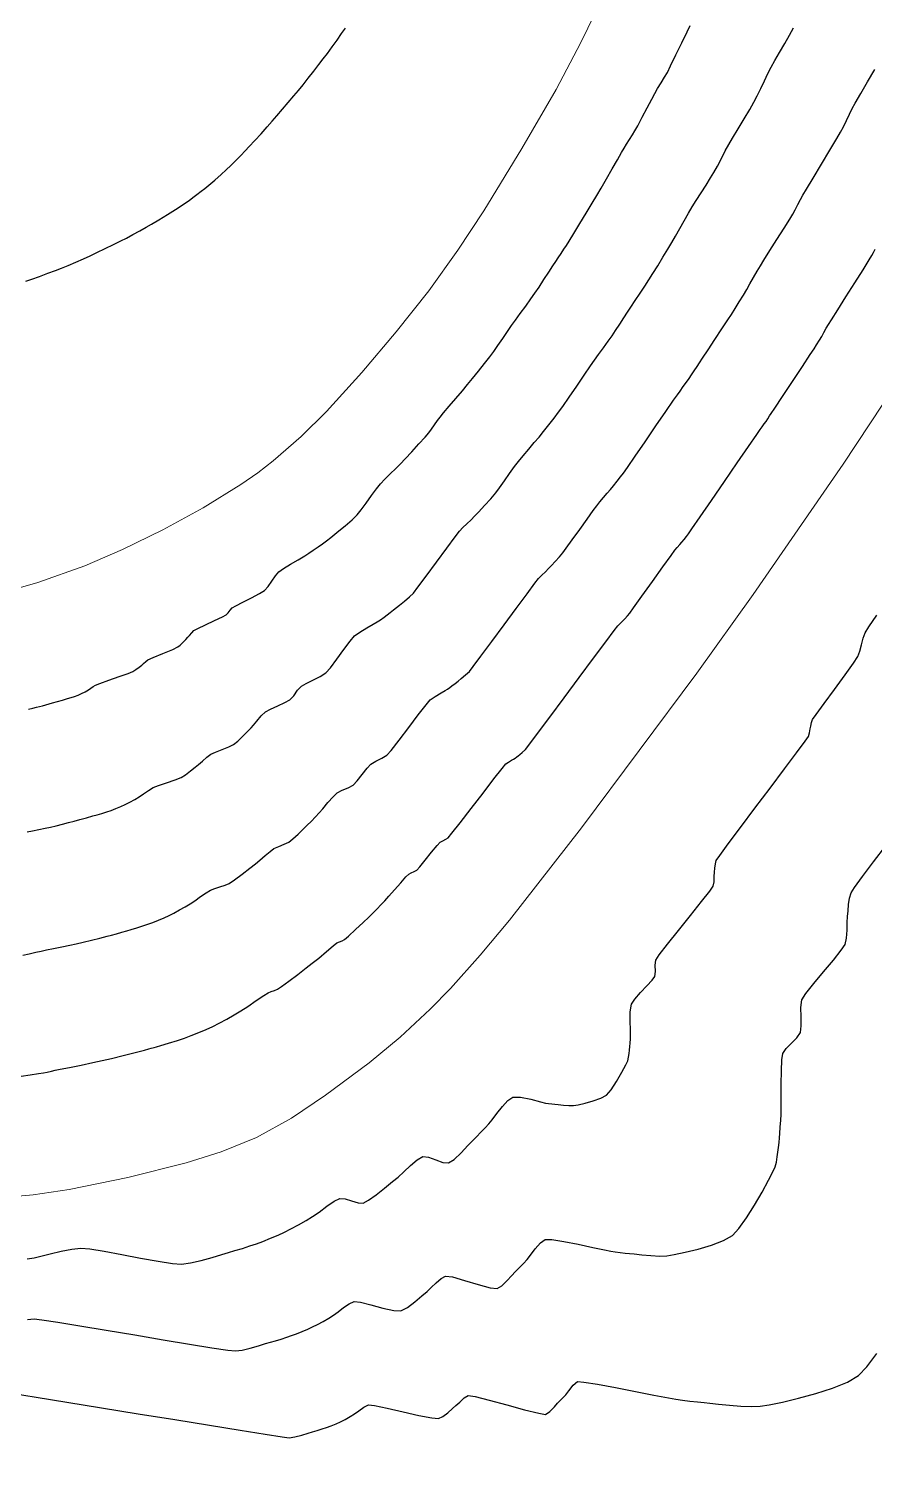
# Model space of a CAD drawing. Extents: x 27 to 849, y 0 to 853.
# Drawn here: x 446.5 to 491.7, y 422.9 to 499.6 of the extents above; entities that cross this region are included whole.
import ezdxf

# ---------------------------------------------------------------- set-up
doc = ezdxf.new("R2010")
doc.units = 0
doc.header["$LTSCALE"] = 2
doc.layers.add('Curva 1 m', color=5, linetype='Continuous')
doc.layers.add('Curva Mestra', color=1, linetype='Continuous')

msp = doc.modelspace()

# ---------------------------------------------------------------- linework, layer by layer
at = {"extrusion": (-0.049704, 0.050571, 0.997483), "elevation": -45.882}
msp.add_lwpolyline([(-371.684, 250.552), (-374.359, -58.63), (-849.748, -54.517), (-847.073, 254.665)], close=True, dxfattribs=at)
at = {"layer": 'Curva 1 m', "linetype": 'Continuous', "lineweight": -3}
for points, elevation in [([(446.373, 486.076), (446.69, 486.182), (447.104, 486.328), (447.549, 486.49), (447.962, 486.643), (448.279, 486.765), (448.634, 486.911), (449.045, 487.086), (449.454, 487.266), (449.805, 487.424), (450.171, 487.595), (450.616, 487.808), (451.066, 488.028), (451.449, 488.22), (451.747, 488.375), (452.096, 488.561), (452.461, 488.759), (452.806, 488.949), (453.094, 489.112), (453.481, 489.344), (453.943, 489.629), (454.362, 489.893), (454.62, 490.059), (454.843, 490.21), (455.093, 490.387), (455.305, 490.54), (455.509, 490.692), (455.739, 490.868), (455.938, 491.026), (456.146, 491.2), (456.464, 491.472), (456.804, 491.767), (457.078, 492.012), (457.318, 492.242), (457.594, 492.513), (457.867, 492.787), (458.098, 493.025), (458.313, 493.255), (458.61, 493.579), (458.943, 493.946), (459.266, 494.306), (459.535, 494.609), (459.79, 494.903), (460.087, 495.249), (460.397, 495.613), (460.69, 495.962), (460.938, 496.261), (461.183, 496.563), (461.465, 496.916), (461.758, 497.286), (462.033, 497.638), (462.261, 497.935), (462.482, 498.232), (462.736, 498.581), (462.999, 498.946), (463.244, 499.292), (463.447, 499.582)], 66), ([(446.451, 456.664), (446.74, 456.723), (447.076, 456.79), (447.412, 456.858), (447.701, 456.92), (447.989, 456.988), (448.326, 457.072), (448.662, 457.157), (448.951, 457.232), (449.256, 457.315), (449.619, 457.416), (449.958, 457.511), (450.19, 457.578), (450.43, 457.648), (450.703, 457.731), (450.94, 457.81), (451.179, 457.901), (451.453, 458.014), (451.69, 458.121), (451.927, 458.243), (452.201, 458.396), (452.437, 458.535), (452.668, 458.69), (452.931, 458.875), (453.17, 459.022), (453.455, 459.131), (453.898, 459.279), (454.354, 459.434), (454.673, 459.566), (454.906, 459.715), (455.17, 459.914), (455.418, 460.112), (455.601, 460.259), (455.809, 460.437), (456.045, 460.642), (456.262, 460.804), (456.504, 460.918), (456.863, 461.061), (457.222, 461.206), (457.465, 461.324), (457.692, 461.51), (457.935, 461.745), (458.111, 461.923), (458.25, 462.062), (458.406, 462.222), (458.541, 462.365), (458.712, 462.569), (458.95, 462.852), (459.18, 463.077), (459.439, 463.217), (459.829, 463.389), (460.218, 463.563), (460.477, 463.705), (460.683, 463.932), (460.895, 464.22), (461.1, 464.45), (461.344, 464.593), (461.712, 464.769), (462.098, 464.961), (462.397, 465.153), (462.643, 465.43), (462.986, 465.884), (463.359, 466.396), (463.698, 466.85), (463.935, 467.126), (464.219, 467.334), (464.586, 467.556), (464.927, 467.75), (465.139, 467.873), (465.314, 467.992), (465.511, 468.131), (465.679, 468.252), (465.839, 468.372), (466.02, 468.511), (466.178, 468.635), (466.343, 468.769), (466.595, 468.977), (466.863, 469.209), (467.076, 469.413), (467.319, 469.722), (467.766, 470.322), (468.314, 471.066), (468.86, 471.811), (469.303, 472.409), (469.539, 472.717), (469.719, 472.907), (469.937, 473.12), (470.158, 473.331), (470.344, 473.516), (470.569, 473.754), (470.883, 474.091), (471.21, 474.453), (471.476, 474.764), (471.683, 475.039), (471.943, 475.403), (472.22, 475.799), (472.479, 476.166), (472.685, 476.445), (472.936, 476.751), (473.237, 477.101), (473.538, 477.449), (473.791, 477.748), (474.037, 478.05), (474.32, 478.403), (474.599, 478.759), (474.834, 479.068), (475.052, 479.375), (475.396, 479.873), (475.802, 480.466), (476.206, 481.057), (476.544, 481.552), (476.753, 481.854), (476.971, 482.158), (477.228, 482.51), (477.481, 482.859), (477.689, 483.153), (477.883, 483.442), (478.106, 483.78), (478.327, 484.12), (478.518, 484.412), (478.693, 484.675), (478.93, 485.03), (479.194, 485.425), (479.449, 485.811), (479.66, 486.137), (479.873, 486.475), (480.133, 486.896), (480.409, 487.348), (480.67, 487.779), (480.883, 488.135), (481.082, 488.477), (481.309, 488.877), (481.546, 489.295), (481.774, 489.694), (481.973, 490.034), (482.187, 490.379), (482.446, 490.785), (482.713, 491.202), (482.954, 491.582), (483.133, 491.876), (483.321, 492.22), (483.53, 492.625), (483.739, 493.031), (483.924, 493.376), (484.124, 493.715), (484.418, 494.198), (484.747, 494.737), (485.052, 495.243), (485.272, 495.627), (485.444, 495.962), (485.634, 496.356), (485.83, 496.77), (486.019, 497.165), (486.188, 497.502), (486.385, 497.854), (486.639, 498.289), (486.915, 498.759), (487.177, 499.214), (487.389, 499.607)], 63), ([(446.527, 463.205), (446.754, 463.263), (446.953, 463.314), (447.267, 463.4), (447.804, 463.55), (448.329, 463.696), (448.606, 463.775), (448.794, 463.831), (448.981, 463.891), (449.169, 463.964), (449.356, 464.046), (449.543, 464.145), (449.729, 464.253), (449.844, 464.331), (449.976, 464.424), (450.096, 464.497), (450.331, 464.585), (450.807, 464.754), (451.366, 464.95), (451.849, 465.123), (452.099, 465.221), (452.26, 465.328), (452.433, 465.463), (452.564, 465.568), (452.668, 465.657), (452.785, 465.76), (452.894, 465.841), (453.172, 465.965), (453.696, 466.186), (454.22, 466.407), (454.498, 466.534), (454.613, 466.628), (454.735, 466.746), (454.821, 466.833), (454.93, 466.943), (455.036, 467.054), (455.12, 467.154), (455.24, 467.297), (455.356, 467.41), (455.564, 467.519), (455.979, 467.715), (456.462, 467.941), (456.876, 468.138), (457.085, 468.248), (457.188, 468.361), (457.294, 468.505), (457.396, 468.62), (457.59, 468.728), (457.976, 468.924), (458.438, 469.16), (458.86, 469.387), (459.126, 469.558), (459.317, 469.77), (459.512, 470.048), (459.707, 470.327), (459.895, 470.544), (460.137, 470.719), (460.509, 470.952), (460.92, 471.196), (461.281, 471.407), (461.499, 471.539), (461.733, 471.698), (461.996, 471.884), (462.219, 472.045), (462.433, 472.205), (462.675, 472.39), (462.884, 472.556), (463.104, 472.734), (463.441, 473.012), (463.799, 473.321), (464.082, 473.593), (464.295, 473.854), (464.563, 474.22), (464.849, 474.621), (465.112, 474.986), (465.314, 475.245), (465.554, 475.499), (465.845, 475.782), (466.139, 476.064), (466.387, 476.31), (466.634, 476.574), (466.989, 476.96), (467.371, 477.38), (467.7, 477.747), (467.897, 477.975), (468.04, 478.166), (468.2, 478.394), (468.359, 478.622), (468.501, 478.815), (468.683, 479.035), (468.985, 479.387), (469.342, 479.804), (469.694, 480.215), (469.976, 480.552), (470.241, 480.878), (470.552, 481.267), (470.871, 481.669), (471.156, 482.034), (471.367, 482.312), (471.593, 482.631), (471.85, 483.007), (472.105, 483.383), (472.327, 483.705), (472.527, 483.984), (472.79, 484.347), (473.078, 484.743), (473.353, 485.123), (473.574, 485.437), (473.791, 485.758), (474.05, 486.152), (474.312, 486.552), (474.535, 486.895), (474.679, 487.115), (474.812, 487.314), (474.966, 487.545), (475.12, 487.777), (475.25, 487.978), (475.395, 488.209), (475.651, 488.623), (475.972, 489.146), (476.314, 489.705), (476.632, 490.228), (476.88, 490.642), (477.115, 491.045), (477.4, 491.541), (477.7, 492.066), (477.979, 492.556), (478.202, 492.947), (478.335, 493.174), (478.468, 493.388), (478.626, 493.634), (478.784, 493.881), (478.914, 494.095), (479.063, 494.371), (479.299, 494.82), (479.566, 495.332), (479.807, 495.795), (479.969, 496.096), (480.123, 496.357), (480.308, 496.657), (480.492, 496.958), (480.643, 497.221), (480.82, 497.571), (481.102, 498.151), (481.417, 498.806), (481.696, 499.381), (481.865, 499.721)], 64), ([(446.219, 450.08), (446.558, 450.155), (446.903, 450.233), (447.198, 450.298), (447.474, 450.354), (447.86, 450.431), (448.295, 450.518), (448.719, 450.605), (449.073, 450.682), (449.438, 450.768), (449.884, 450.879), (450.336, 450.993), (450.716, 451.09), (450.948, 451.15), (451.212, 451.222), (451.512, 451.305), (451.774, 451.381), (452.001, 451.447), (452.308, 451.539), (452.63, 451.639), (452.899, 451.729), (453.158, 451.827), (453.463, 451.949), (453.767, 452.078), (454.024, 452.195), (454.282, 452.327), (454.585, 452.492), (454.888, 452.664), (455.146, 452.816), (455.405, 452.987), (455.71, 453.201), (456.007, 453.404), (456.244, 453.547), (456.472, 453.639), (456.747, 453.726), (457.021, 453.815), (457.246, 453.91), (457.53, 454.099), (457.934, 454.4), (458.342, 454.717), (458.639, 454.95), (458.879, 455.15), (459.161, 455.393), (459.429, 455.619), (459.629, 455.768), (459.882, 455.883), (460.182, 455.996), (460.431, 456.114), (460.639, 456.283), (460.922, 456.546), (461.202, 456.817), (461.401, 457.013), (461.609, 457.221), (461.843, 457.462), (462.046, 457.675), (462.238, 457.897), (462.513, 458.221), (462.793, 458.539), (463.004, 458.744), (463.274, 458.886), (463.602, 459.02), (463.869, 459.163), (464.07, 459.379), (464.335, 459.718), (464.601, 460.058), (464.804, 460.28), (465.073, 460.437), (465.401, 460.59), (465.668, 460.749), (465.894, 461.014), (466.313, 461.553), (466.826, 462.229), (467.339, 462.905), (467.755, 463.444), (467.976, 463.709), (468.244, 463.897), (468.567, 464.085), (468.778, 464.206), (468.895, 464.286), (469.026, 464.379), (469.138, 464.459), (469.306, 464.585), (469.471, 464.714), (469.633, 464.846), (469.87, 465.046), (470.07, 465.233), (470.264, 465.484), (470.689, 466.051), (471.267, 466.829), (471.921, 467.712), (472.575, 468.595), (473.152, 469.372), (473.574, 469.939), (473.764, 470.189), (473.931, 470.362), (474.129, 470.553), (474.301, 470.722), (474.451, 470.88), (474.66, 471.105), (474.878, 471.346), (475.056, 471.554), (475.242, 471.805), (475.568, 472.258), (475.963, 472.812), (476.357, 473.367), (476.683, 473.822), (476.869, 474.075), (477.036, 474.279), (477.237, 474.513), (477.437, 474.744), (477.606, 474.944), (477.77, 475.145), (477.958, 475.381), (478.145, 475.618), (478.302, 475.824), (478.508, 476.119), (478.921, 476.717), (479.458, 477.497), (480.034, 478.336), (480.569, 479.115), (480.979, 479.711), (481.18, 480.003), (481.325, 480.205), (481.497, 480.44), (481.665, 480.673), (481.804, 480.869), (481.934, 481.061), (482.082, 481.287), (482.229, 481.514), (482.356, 481.708), (482.519, 481.953), (482.817, 482.4), (483.185, 482.954), (483.559, 483.518), (483.876, 483.998), (484.07, 484.296), (484.264, 484.605), (484.487, 484.968), (484.706, 485.328), (484.885, 485.628), (485.054, 485.92), (485.248, 486.261), (485.442, 486.603), (485.612, 486.894), (485.8, 487.196), (486.119, 487.7), (486.501, 488.303), (486.879, 488.899), (487.185, 489.385), (487.352, 489.657), (487.477, 489.886), (487.617, 490.156), (487.756, 490.427), (487.879, 490.657), (488.068, 490.976), (488.43, 491.577), (488.879, 492.321), (489.331, 493.071), (489.701, 493.688), (489.901, 494.033), (490.047, 494.319), (490.208, 494.657), (490.369, 494.995), (490.512, 495.283), (490.68, 495.58), (490.975, 496.087), (491.34, 496.714), (491.722, 497.374)], 62), ([(446.125, 443.614), (446.599, 443.683), (447.048, 443.751), (447.317, 443.795), (447.518, 443.836), (447.746, 443.887), (447.945, 443.932), (448.206, 443.984), (448.707, 444.084), (449.327, 444.209), (449.947, 444.336), (450.445, 444.444), (450.949, 444.564), (451.58, 444.72), (452.209, 444.879), (452.707, 445.007), (452.945, 445.068), (453.077, 445.104), (453.227, 445.146), (453.359, 445.184), (453.584, 445.25), (454.002, 445.375), (454.474, 445.521), (454.859, 445.649), (455.204, 445.779), (455.61, 445.942), (456.015, 446.114), (456.359, 446.27), (456.702, 446.445), (457.106, 446.665), (457.511, 446.895), (457.854, 447.097), (458.229, 447.341), (458.684, 447.65), (459.091, 447.927), (459.318, 448.072), (459.477, 448.133), (459.662, 448.191), (459.819, 448.254), (460.025, 448.396), (460.423, 448.69), (460.903, 449.05), (461.357, 449.395), (461.676, 449.641), (462.02, 449.922), (462.434, 450.269), (462.8, 450.575), (462.997, 450.731), (463.123, 450.789), (463.273, 450.845), (463.398, 450.905), (463.608, 451.086), (463.993, 451.441), (464.403, 451.827), (464.691, 452.103), (464.893, 452.304), (465.125, 452.54), (465.355, 452.779), (465.55, 452.986), (465.76, 453.219), (466.068, 453.569), (466.4, 453.946), (466.679, 454.257), (466.828, 454.411), (466.963, 454.482), (467.127, 454.549), (467.261, 454.621), (467.419, 454.797), (467.713, 455.155), (468.054, 455.573), (468.349, 455.931), (468.507, 456.11), (468.642, 456.188), (468.806, 456.265), (468.94, 456.344), (469.136, 456.585), (469.576, 457.149), (470.163, 457.906), (470.798, 458.729), (471.383, 459.487), (471.822, 460.051), (472.016, 460.291), (472.154, 460.387), (472.32, 460.484), (472.417, 460.54), (472.509, 460.603), (472.597, 460.666), (472.681, 460.73), (472.764, 460.794), (472.897, 460.903), (473.063, 461.053), (473.249, 461.298), (473.706, 461.909), (474.358, 462.784), (475.125, 463.815), (475.932, 464.9), (476.699, 465.931), (477.35, 466.806), (477.806, 467.417), (477.99, 467.661), (478.122, 467.796), (478.258, 467.927), (478.366, 468.042), (478.511, 468.2), (478.635, 468.344), (478.841, 468.625), (479.283, 469.24), (479.844, 470.023), (480.405, 470.807), (480.847, 471.423), (481.052, 471.706), (481.169, 471.846), (481.304, 472.002), (481.421, 472.14), (481.534, 472.279), (481.66, 472.438), (481.769, 472.58), (481.956, 472.849), (482.395, 473.485), (483.001, 474.365), (483.691, 475.367), (484.38, 476.37), (484.985, 477.249), (485.422, 477.884), (485.607, 478.152), (485.707, 478.291), (485.822, 478.449), (485.919, 478.585), (486.008, 478.718), (486.108, 478.871), (486.195, 479.004), (486.382, 479.287), (486.796, 479.91), (487.323, 480.706), (487.855, 481.507), (488.277, 482.146), (488.48, 482.454), (488.614, 482.668), (488.763, 482.912), (488.888, 483.12), (489.004, 483.322), (489.135, 483.553), (489.251, 483.754), (489.407, 484.003), (489.742, 484.534), (490.183, 485.233), (490.658, 485.986), (491.095, 486.68), (491.424, 487.201), (491.571, 487.438), (491.656, 487.596), (491.75, 487.779)], 61), ([(446.448, 433.858), (446.818, 433.919), (447.17, 433.998), (447.681, 434.125), (448.266, 434.265), (448.84, 434.378), (449.318, 434.43), (449.791, 434.386), (450.558, 434.262), (451.503, 434.09), (452.506, 433.903), (453.45, 433.733), (454.219, 433.612), (454.693, 433.573), (455.172, 433.638), (455.747, 433.773), (456.332, 433.938), (456.843, 434.092), (457.193, 434.198), (457.542, 434.298), (457.947, 434.419), (458.349, 434.546), (458.693, 434.663), (459.038, 434.793), (459.444, 434.956), (459.85, 435.128), (460.193, 435.284), (460.536, 435.459), (460.941, 435.679), (461.345, 435.909), (461.688, 436.112), (462.037, 436.355), (462.451, 436.665), (462.849, 436.942), (463.153, 437.087), (463.435, 437.064), (463.78, 436.961), (464.123, 436.858), (464.403, 436.84), (464.677, 436.984), (465.083, 437.277), (465.538, 437.637), (465.957, 437.982), (466.259, 438.227), (466.571, 438.506), (466.931, 438.85), (467.286, 439.155), (467.58, 439.318), (467.889, 439.285), (468.271, 439.146), (468.651, 439.009), (468.955, 438.981), (469.26, 439.171), (469.634, 439.525), (469.992, 439.907), (470.248, 440.179), (470.45, 440.38), (470.682, 440.617), (470.912, 440.856), (471.108, 441.062), (471.289, 441.29), (471.542, 441.629), (471.831, 441.997), (472.124, 442.311), (472.386, 442.488), (472.806, 442.498), (473.358, 442.387), (473.861, 442.248), (474.136, 442.171), (474.295, 442.15), (474.476, 442.129), (474.636, 442.113), (474.812, 442.094), (475.088, 442.066), (475.388, 442.045), (475.636, 442.051), (475.883, 442.092), (476.26, 442.175), (476.688, 442.291), (477.089, 442.434), (477.386, 442.594), (477.64, 442.883), (477.935, 443.332), (478.217, 443.821), (478.434, 444.226), (478.532, 444.427), (478.574, 444.622), (478.598, 444.82), (478.623, 445.01), (478.643, 445.2), (478.656, 445.37), (478.672, 445.612), (478.684, 445.826), (478.675, 446.096), (478.657, 446.557), (478.666, 447.059), (478.734, 447.451), (478.912, 447.733), (479.213, 448.081), (479.549, 448.437), (479.834, 448.743), (479.981, 448.94), (480.01, 449.212), (479.995, 449.541), (480.022, 449.815), (480.213, 450.09), (480.653, 450.657), (481.243, 451.399), (481.883, 452.199), (482.472, 452.937), (482.91, 453.498), (483.099, 453.762), (483.142, 453.998), (483.153, 454.282), (483.162, 454.512), (483.181, 454.715), (483.208, 454.946), (483.256, 455.139), (483.44, 455.402), (483.898, 456.023), (484.551, 456.897), (485.321, 457.924), (486.13, 459), (486.899, 460.023), (487.549, 460.89), (488.003, 461.499), (488.182, 461.747), (488.234, 461.95), (488.272, 462.16), (488.305, 462.312), (488.35, 462.501), (488.404, 462.661), (488.593, 462.931), (489.023, 463.518), (489.577, 464.271), (490.139, 465.04), (490.593, 465.674), (490.822, 466.023), (490.925, 466.308), (491.015, 466.655), (491.104, 467.003), (491.206, 467.289), (491.406, 467.602), (491.841, 468.235)], 59), ([(446.46, 430.616), (446.818, 430.655), (447.227, 430.609), (448.08, 430.479), (449.266, 430.286), (450.673, 430.05), (452.192, 429.794), (453.711, 429.538), (455.118, 429.303), (456.305, 429.111), (457.158, 428.983), (457.568, 428.94), (457.927, 428.99), (458.359, 429.091), (458.798, 429.214), (459.18, 429.33), (459.443, 429.409), (459.705, 429.484), (460.008, 429.575), (460.31, 429.67), (460.568, 429.758), (460.827, 429.856), (461.132, 429.978), (461.435, 430.107), (461.693, 430.224), (461.95, 430.355), (462.254, 430.52), (462.557, 430.692), (462.814, 430.844), (463.064, 431.025), (463.353, 431.253), (463.648, 431.46), (463.913, 431.576), (464.255, 431.54), (464.812, 431.403), (465.446, 431.234), (466.025, 431.104), (466.413, 431.083), (466.766, 431.255), (467.163, 431.559), (467.532, 431.885), (467.805, 432.123), (468.032, 432.331), (468.29, 432.586), (468.553, 432.814), (468.796, 432.941), (469.168, 432.89), (469.806, 432.711), (470.534, 432.491), (471.173, 432.314), (471.546, 432.268), (471.799, 432.417), (472.077, 432.682), (472.332, 432.964), (472.516, 433.166), (472.724, 433.374), (472.958, 433.615), (473.16, 433.829), (473.336, 434.056), (473.584, 434.39), (473.859, 434.71), (474.119, 434.898), (474.469, 434.891), (475.108, 434.79), (475.888, 434.636), (476.664, 434.47), (477.289, 434.332), (477.619, 434.264), (477.849, 434.233), (478.118, 434.2), (478.387, 434.17), (478.619, 434.148), (478.879, 434.119), (479.288, 434.075), (479.766, 434.033), (480.236, 434.01), (480.619, 434.023), (481.009, 434.087), (481.597, 434.209), (482.292, 434.381), (483.005, 434.594), (483.644, 434.84), (484.118, 435.111), (484.47, 435.479), (484.877, 436.048), (485.302, 436.727), (485.706, 437.428), (486.052, 438.062), (486.299, 438.541), (486.412, 438.776), (486.472, 439.021), (486.513, 439.311), (486.544, 439.562), (486.576, 439.803), (486.608, 440.08), (486.633, 440.322), (486.652, 440.556), (486.675, 440.899), (486.698, 441.265), (486.715, 441.573), (486.719, 441.906), (486.719, 442.488), (486.722, 443.194), (486.735, 443.902), (486.764, 444.486), (486.816, 444.823), (486.998, 445.094), (487.282, 445.381), (487.566, 445.669), (487.75, 445.94), (487.798, 446.299), (487.784, 446.787), (487.774, 447.289), (487.833, 447.69), (488.048, 448.029), (488.469, 448.563), (488.992, 449.192), (489.514, 449.816), (489.932, 450.335), (490.141, 450.65), (490.214, 450.988), (490.242, 451.408), (490.251, 451.824), (490.268, 452.15), (490.296, 452.445), (490.329, 452.79), (490.378, 453.128), (490.455, 453.405), (490.646, 453.697), (491.073, 454.279), (491.655, 455.053), (492.316, 455.922)], 58), ([(445.605, 426.691), (446.931, 426.479), (448.572, 426.213), (450.424, 425.911), (452.38, 425.591), (454.336, 425.271), (456.187, 424.97), (457.829, 424.705), (459.155, 424.494), (460.061, 424.356), (460.443, 424.308), (460.752, 424.355), (461.118, 424.448), (461.46, 424.55), (461.693, 424.62), (461.933, 424.69), (462.206, 424.773), (462.443, 424.853), (462.681, 424.944), (462.956, 425.057), (463.193, 425.163), (463.43, 425.286), (463.703, 425.438), (463.94, 425.577), (464.169, 425.747), (464.432, 425.946), (464.673, 426.065), (465.005, 426.02), (465.678, 425.878), (466.524, 425.687), (467.375, 425.499), (468.064, 425.361), (468.423, 425.325), (468.659, 425.44), (468.923, 425.643), (469.169, 425.86), (469.351, 426.019), (469.558, 426.213), (469.792, 426.434), (470.012, 426.564), (470.372, 426.501), (471.125, 426.311), (472.074, 426.057), (473.022, 425.803), (473.775, 425.614), (474.137, 425.554), (474.367, 425.707), (474.608, 425.958), (474.783, 426.153), (474.922, 426.292), (475.078, 426.452), (475.213, 426.595), (475.381, 426.817), (475.617, 427.117), (475.852, 427.307), (476.188, 427.281), (476.915, 427.161), (477.881, 426.982), (478.935, 426.779), (479.924, 426.584), (480.697, 426.432), (481.102, 426.357), (481.448, 426.31), (481.851, 426.261), (482.254, 426.216), (482.602, 426.182), (482.909, 426.149), (483.384, 426.097), (483.959, 426.04), (484.566, 425.994), (485.136, 425.974), (485.602, 425.996), (486.082, 426.071), (486.794, 426.213), (487.654, 426.413), (488.575, 426.662), (489.472, 426.953), (490.259, 427.277), (490.851, 427.627), (491.307, 428.092), (491.832, 428.798)], 57)]:
    msp.add_lwpolyline(points, dxfattribs=dict(at, elevation=elevation))
at = {"layer": 'Curva Mestra', "lineweight": 0}
for points, elevation in [([(444.956, 469.396), (447.021, 469.972), (449.526, 470.877), (451.531, 471.743), (453.693, 472.79), (455.854, 473.962), (457.86, 475.205), (458.76, 475.838), (459.591, 476.476), (461.089, 477.773), (462.43, 479.104), (464.317, 481.185), (466.161, 483.356), (467.9, 485.556), (469.459, 487.721), (470.84, 489.819), (472.878, 493.149), (474.696, 496.315), (476.014, 498.815), (477.541, 501.94)], 65), ([(445.364, 437.158), (446.774, 437.283), (448.693, 437.566), (451.818, 438.206), (454.943, 438.987), (456.818, 439.568), (458.693, 440.344), (460.562, 441.379), (462.392, 442.598), (464.713, 444.332), (466.365, 445.695), (467.981, 447.192), (469.055, 448.296), (470.653, 450.078), (472.211, 451.94), (476.057, 456.873), (482.215, 465.133), (485.236, 469.336), (490.034, 476.301), (492.89, 480.613)], 60)]:
    msp.add_lwpolyline(points, dxfattribs=dict(at, elevation=elevation)).dxf.unprotected_set("ltscale", 0)

doc.saveas('drawing.dxf')
